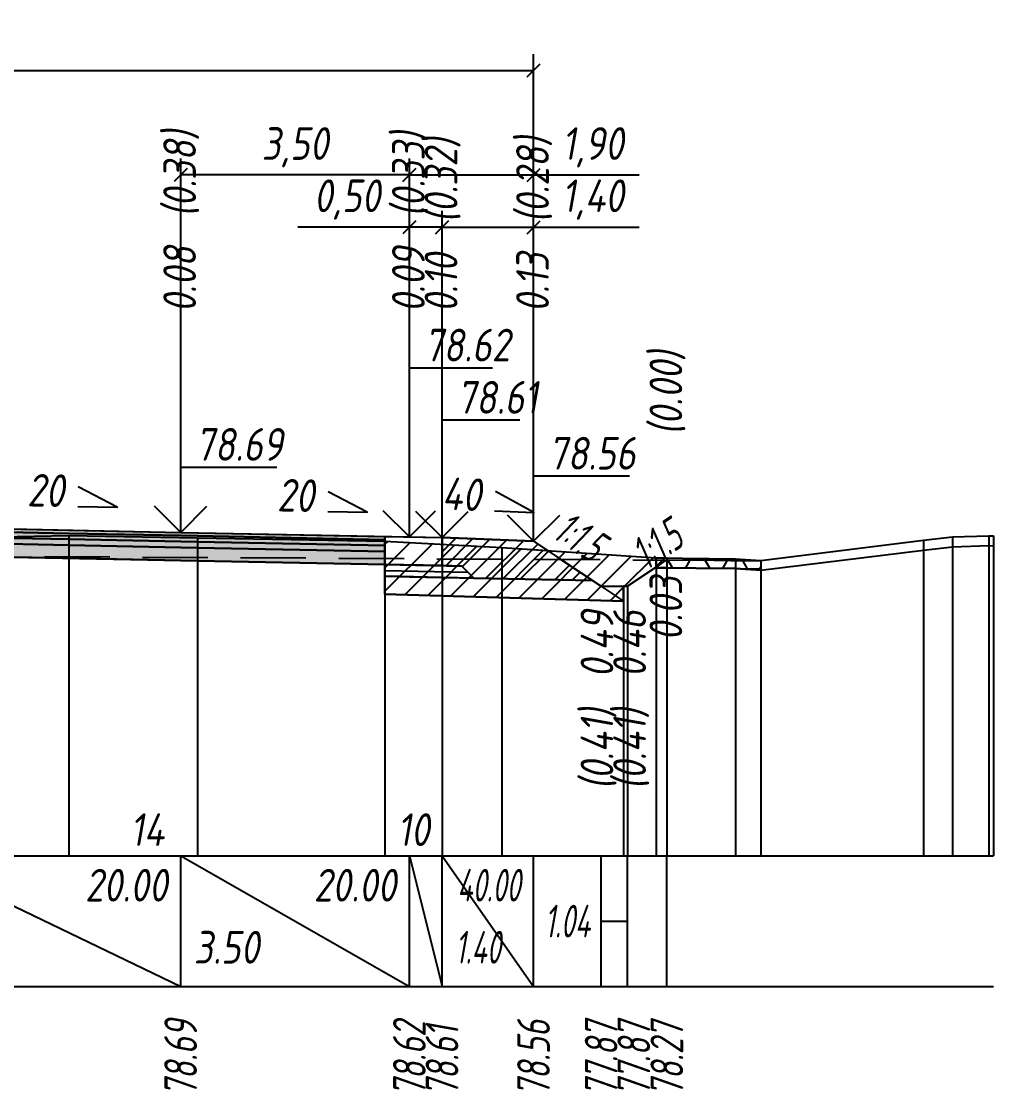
# Model space of a CAD drawing. Extents: x -717 to 1451, y -133302 to 233.
# Drawn here: x 164.5 to 238.9, y -19932.9 to -19851.1 of the extents above; entities that cross this region are included whole.
import ezdxf
from ezdxf.enums import TextEntityAlignment as Align

# ---------------------------------------------------------------- set-up
doc = ezdxf.new("R2010")
doc.units = 0
doc.linetypes.add('штриховая', pattern=[0.75, 0.5, -0.25])
for name, color, linetype in [('Интерполированный поперечник', 2, 'Continuous'), ('Код_514', 1, 'Continuous'), ('Контур_0', 7, 'Continuous'), ('Контур_2521', 7, 'Continuous'), ('Контур_2564', 7, 'Continuous'), ('Контур_2660', 7, 'Continuous'), ('Контур_2665', 7, 'Continuous'), ('Контур_400', 7, 'Continuous'), ('Контур_508', 7, 'Continuous'), ('Контур_512', 7, 'Continuous'), ('Контур_513', 7, 'Continuous'), ('Контур_818', 7, 'Continuous'), ('Красный поперечник', 1, 'Continuous'), ('Объём_2501', 7, 'Continuous'), ('Объём_2564', 7, 'Continuous'), ('Объём_2650', 7, 'Continuous'), ('Объём_2660', 7, 'Continuous'), ('Объём_2661', 7, 'Continuous'), ('Объём_2662', 7, 'Continuous'), ('Объём_2663', 7, 'Continuous'), ('Объём_2664', 7, 'Continuous'), ('Объём_2665', 7, 'Continuous'), ('Объём_2666', 7, 'Continuous'), ('Объём_2667', 7, 'Continuous'), ('Объём_2668', 7, 'Continuous'), ('Объём_2669', 7, 'Continuous'), ('Объём_2675', 7, 'Continuous'), ('Объём_2753', 7, 'Continuous'), ('Откосы', 7, 'Continuous'), ('Отметки покрытия', 7, 'Continuous'), ('Рабочие отметки', 7, 'Continuous'), ('Рабочие отметки доп.', 7, 'Continuous'), ('Слои выравнивания', 7, 'Continuous'), ('Таблица', 7, 'Continuous'), ('Уклоны проезжей части', 7, 'Continuous'), ('Черный поперечник', 3, 'Continuous')]:
    doc.layers.add(name, color=color, linetype=linetype)
for name, color, linetype, true_color in [('Контур_2540', 2, 'Continuous', 0xffff00), ('Контур_2560', 2, 'Continuous', 0xffff00), ('Контур_2561', 7, 'Continuous', 0xff8040), ('Контур_2562', 3, 'Continuous', 0x00ff00), ('Контур_2563', 7, 'Continuous', 0xff8000), ('Контур_2570', 7, 'Continuous', 0x80ff00), ('Контур_2725', 7, 'Continuous', 0x323232), ('Контур_2736', 4, 'Continuous', 0x00ffff), ('Контур_2737', 4, 'Continuous', 0x00ffff), ('Контур_2738', 4, 'Continuous', 0x00ffff), ('Контур_2739', 4, 'Continuous', 0x00ffff), ('Контур_2741', 4, 'Continuous', 0x00ffff), ('Контур_2742', 4, 'Continuous', 0x00ffff), ('Контур_2743', 4, 'Continuous', 0x00ffff), ('Контур_2744', 7, 'Continuous', 0xa4ffff), ('Контур_2745', 7, 'Continuous', 0xa4ffff), ('Контур_2747', 4, 'Continuous', 0x00ffff), ('Контур_2748', 4, 'Continuous', 0x00ffff), ('Контур_2749', 4, 'Continuous', 0x00ffff), ('Контур_2750', 4, 'Continuous', 0x00ffff), ('Контур_2751', 4, 'Continuous', 0x00ffff), ('Контур_2752', 4, 'Continuous', 0x00ffff), ('Контур_2760', 7, 'Continuous', 0x323232), ('Контур_2761', 7, 'Continuous', 0x323232), ('Контур_2762', 7, 'Continuous', 0x323232), ('Контур_2763', 7, 'Continuous', 0x323232), ('Контур_402', 7, 'Continuous', 0xff6464), ('Контур_703', 4, 'Continuous', 0x00ffff), ('Контур_705', 4, 'Continuous', 0x00ffff), ('Контур_707', 4, 'Continuous', 0x00ffff), ('Контур_720', 131, 'Continuous', 0xaaffff), ('Объём_2500', 7, 'Continuous', 0xc0c0c0), ('Объём_2520', 7, 'Continuous', 0x80ffff), ('Объём_2540', 2, 'Continuous', 0xffff00), ('Объём_2560', 2, 'Continuous', 0xffff00), ('Объём_2561', 7, 'Continuous', 0xff8040), ('Объём_2562', 3, 'Continuous', 0x00ff00), ('Объём_2563', 7, 'Continuous', 0xff8000), ('Объём_2570', 7, 'Continuous', 0x80ff00), ('Объём_2600', 7, 'Continuous', 0x808000), ('Объём_2746', 2, 'Continuous', 0xffff00)]:
    doc.layers.add(name, color=color, linetype=linetype, true_color=true_color)
doc.styles.get("Standard").update_dxf_attribs({"font": 'txt', "height": 2.5})
doc.styles.add('М', font='romand.shx', dxfattribs={"width": 0.8, "oblique": 10, "height": 2.5})
doc.dimstyles.new('ISO-25', dxfattribs={"dimtxt": 2.5, "dimasz": 2.5, "dimexe": 1.25, "dimexo": 0.625, "dimtad": 1, "dimtxsty": 'Standard', "dimcen": 2.5, "dimadec": 0, "dimazin": 0, "dimtfac": 1, "dimtmove": 0, "dimatfit": 3, "dimfxl": 1, "dimarcsym": 0})

# ---------------------------------------------------------------- blocks, each defined once
blk = doc.blocks.new('_Oblique')
at = {"color": 0, "linetype": 'ByBlock', "lineweight": -2}
blk.add_line((-0.5, -0.5), (0.5, 0.5), dxfattribs=at)
blk = doc.blocks.new('*D473')
at = {"color": 0, "lineweight": -2, "transparency": 16777216}
for p, q in [((196.656, -19890.081), (196.656, -19865.641)), ((203.656, -19890.361), (203.656, -19865.641)), ((196.656, -19866.891), (203.656, -19866.891)), ((203.656, -19866.891), (211.737, -19866.891))]:
    blk.add_line(p, q, dxfattribs=at)
at = {"layer": 'Defpoints', "color": 0, "transparency": 16777216}
for p in [(203.656, -19866.891), (196.656, -19890.706), (203.656, -19890.986)]:
    blk.add_point(p, dxfattribs=at)
at = {"color": 0, "lineweight": -2, "transparency": 16777216, "rotation": 180}
blk.add_blockref('_Oblique', (196.656, -19866.891), dxfattribs=at)
at = {"color": 0, "lineweight": -2, "transparency": 16777216}
blk.add_blockref('_Oblique', (203.656, -19866.891), dxfattribs=at)
at = {"color": 0, "transparency": 16777216, "insert": (208.197, -19864.778), "char_height": 2.5, "width": 8.75, "attachment_point": 5, "style": 'М'}
blk.add_mtext('1,40', dxfattribs=at)
blk = doc.blocks.new('*D475')
at = {"color": 0, "lineweight": -2, "transparency": 16777216}
for p, q in [((194.156, -19890.031), (194.156, -19865.641)), ((196.656, -19890.081), (196.656, -19865.641)), ((194.156, -19866.891), (185.633, -19866.891)), ((196.656, -19866.891), (194.156, -19866.891))]:
    blk.add_line(p, q, dxfattribs=at)
at = {"layer": 'Defpoints', "color": 0, "transparency": 16777216}
for p in [(196.656, -19866.891), (194.156, -19890.656), (196.656, -19890.706)]:
    blk.add_point(p, dxfattribs=at)
at = {"color": 0, "lineweight": -2, "transparency": 16777216, "rotation": 180}
blk.add_blockref('_Oblique', (194.156, -19866.891), dxfattribs=at)
at = {"color": 0, "lineweight": -2, "transparency": 16777216}
blk.add_blockref('_Oblique', (196.656, -19866.891), dxfattribs=at)
at = {"color": 0, "transparency": 16777216, "insert": (189.395, -19864.778), "char_height": 2.5, "width": 9.16667, "attachment_point": 5, "style": 'М'}
blk.add_mtext('0,50', dxfattribs=at)
blk = doc.blocks.new('*D477')
at = {"color": 0, "lineweight": -2, "transparency": 16777216}
for p, q in [((176.656, -19889.681), (176.656, -19861.641)), ((194.156, -19890.031), (194.156, -19861.641)), ((194.156, -19862.891), (176.656, -19862.891))]:
    blk.add_line(p, q, dxfattribs=at)
at = {"layer": 'Defpoints', "color": 0, "transparency": 16777216}
for p in [(176.656, -19862.891), (176.656, -19890.306), (194.156, -19890.656)]:
    blk.add_point(p, dxfattribs=at)
at = {"color": 0, "lineweight": -2, "transparency": 16777216, "rotation": 180}
blk.add_blockref('_Oblique', (176.656, -19862.891), dxfattribs=at)
at = {"color": 0, "lineweight": -2, "transparency": 16777216}
blk.add_blockref('_Oblique', (194.156, -19862.891), dxfattribs=at)
at = {"color": 0, "transparency": 16777216, "insert": (185.406, -19860.778), "char_height": 2.5, "width": 9.58333, "attachment_point": 5, "style": 'М'}
blk.add_mtext('3,50', dxfattribs=at)
blk = doc.blocks.new('*D478')
at = {"color": 0, "lineweight": -2, "transparency": 16777216}
for p, q in [((194.156, -19890.031), (194.156, -19861.641)), ((203.656, -19890.361), (203.656, -19861.641)), ((194.156, -19862.891), (203.656, -19862.891)), ((203.656, -19862.891), (211.737, -19862.891))]:
    blk.add_line(p, q, dxfattribs=at)
at = {"layer": 'Defpoints', "color": 0, "transparency": 16777216}
for p in [(194.156, -19862.891), (194.156, -19890.656), (203.656, -19890.986)]:
    blk.add_point(p, dxfattribs=at)
at = {"color": 0, "lineweight": -2, "transparency": 16777216, "rotation": 180}
blk.add_blockref('_Oblique', (194.156, -19862.891), dxfattribs=at)
at = {"color": 0, "lineweight": -2, "transparency": 16777216}
blk.add_blockref('_Oblique', (203.656, -19862.891), dxfattribs=at)
at = {"color": 0, "transparency": 16777216, "insert": (208.197, -19860.778), "char_height": 2.5, "width": 8.75, "attachment_point": 5, "style": 'М'}
blk.add_mtext('1,90', dxfattribs=at)
blk = doc.blocks.new('*D480')
at = {"color": 0, "lineweight": -2, "transparency": 16777216}
for p, q in [((108.156, -19890.361), (108.156, -19853.641)), ((203.656, -19890.361), (203.656, -19853.641)), ((108.156, -19854.891), (203.656, -19854.891))]:
    blk.add_line(p, q, dxfattribs=at)
at = {"layer": 'Defpoints', "color": 0, "transparency": 16777216}
for p in [(203.656, -19854.891), (108.156, -19890.986), (203.656, -19890.986)]:
    blk.add_point(p, dxfattribs=at)
at = {"color": 0, "lineweight": -2, "transparency": 16777216, "rotation": 180}
blk.add_blockref('_Oblique', (108.156, -19854.891), dxfattribs=at)
at = {"color": 0, "lineweight": -2, "transparency": 16777216}
blk.add_blockref('_Oblique', (203.656, -19854.891), dxfattribs=at)
at = {"color": 0, "transparency": 16777216, "insert": (155.906, -19852.778), "char_height": 2.5, "width": 10.41667, "attachment_point": 5, "style": 'М'}
blk.add_mtext('19,10', dxfattribs=at)

msp = doc.modelspace()

# ---------------------------------------------------------------- hatches: boundary and pattern name
at = {"layer": 'Объём_2563'}
h = msp.add_hatch(dxfattribs=at)
h.set_pattern_fill('ANSI31', color=256, scale=0.3)
h.paths.add_polyline_path([(199.075, -19893.742), (198.156, -19892.824), (196.656, -19892.794), (196.656, -19890.644), (203.656, -19890.924), (208.156, -19893.924)])
at = {"layer": 'Объём_2570'}
h = msp.add_hatch(dxfattribs=at)
h.set_pattern_fill('ANSI31', color=256, scale=0.2)
h.paths.add_polyline_path([(213.034, -19892.2), (213.857, -19892.208), (213.857, -19892.958), (213.034, -19892.95)])
at = {"layer": 'Объём_2600'}
h = msp.add_hatch(dxfattribs=at)
h.set_pattern_fill('ANSI31', color=6, scale=0.4)
h.paths.add_polyline_path([(210.834, -19894.375), (210.548, -19894.375), (210.548, -19895.518), (192.283, -19894.97), (192.283, -19890.921), (201.226, -19891.407), (213.034, -19892.2), (213.034, -19892.909)])
h = msp.add_hatch(dxfattribs=at)
h.set_pattern_fill('HONEY', color=5, scale=0.3)
h.paths.add_polyline_path([(221.047, -19893.151), (219.099, -19893.01), (213.034, -19892.95), (213.034, -19892.909), (213.857, -19892.36), (221.047, -19892.401)])
at = {"layer": 'Слои выравнивания'}
for color, points in [(2, [(155.906, -19889.829), (157.549, -19889.861), (161.068, -19889.932), (168.095, -19890.072), (176.656, -19890.244), (177.955, -19890.27), (192.283, -19890.556), (192.283, -19890.806), (177.955, -19890.52), (176.656, -19890.494), (168.095, -19890.322), (161.068, -19890.182), (157.549, -19890.111), (155.906, -19890.079)]), (3, [(155.906, -19890.079), (157.549, -19890.111), (161.068, -19890.182), (168.095, -19890.322), (176.656, -19890.494), (177.955, -19890.52), (192.283, -19890.806), (192.283, -19891.256), (177.955, -19890.97), (176.656, -19890.944), (168.095, -19890.772), (161.068, -19890.632), (157.549, -19890.561), (155.906, -19890.529)]), (4, [(155.906, -19890.529), (157.549, -19890.561), (161.068, -19890.632), (168.095, -19890.772), (176.656, -19890.944), (177.955, -19890.97), (192.283, -19891.256), (192.283, -19891.706), (177.955, -19891.42), (176.656, -19891.394), (168.095, -19891.222), (161.068, -19891.082), (157.549, -19891.011), (155.906, -19890.979)]), (5, [(155.906, -19890.979), (157.549, -19891.011), (161.068, -19891.082), (168.095, -19891.222), (176.656, -19891.394), (177.955, -19891.42), (192.283, -19891.706), (192.283, -19892.706), (177.955, -19892.42), (176.656, -19892.394), (168.095, -19892.222), (161.068, -19892.082), (157.549, -19892.011), (155.906, -19891.979)])]:
    msp.add_hatch(color=color, dxfattribs=at).paths.add_polyline_path(points)

# ---------------------------------------------------------------- linework, layer by layer
at = {"layer": 'Интерполированный поперечник', "linetype": 'штриховая', "ltscale": 10, "flags": 128}
msp.add_lwpolyline([(113.746, -19891.793), (221.047, -19892.401)], dxfattribs=at)
at = {"layer": 'Код_514'}
for p, q in [((155.906, -19915), (176.656, -19925)), ((176.656, -19925), (176.656, -19915)), ((176.656, -19915), (194.156, -19925)), ((194.156, -19925), (194.156, -19915)), ((194.156, -19915), (196.656, -19925)), ((196.656, -19925), (196.656, -19915)), ((196.656, -19915), (203.656, -19925)), ((203.656, -19925), (203.656, -19915)), ((208.834, -19925), (208.834, -19915)), ((210.834, -19925), (210.834, -19915)), ((213.857, -19925), (213.857, -19915)), ((208.834, -19920), (210.834, -19920))]:
    msp.add_line(p, q, dxfattribs=at)
at = {"layer": 'Контур_0', "flags": 128}
for points in [[(192.283, -19890.556), (196.656, -19890.644), (196.656, -19892.794), (192.283, -19892.706), (192.283, -19890.556), (192.283, -19890.556)], [(203.656, -19890.924), (205.742, -19892.314), (205.742, -19892.314), (205.742, -19892.314), (205.742, -19892.314), (205.742, -19892.314), (205.742, -19892.314), (205.742, -19892.314), (205.742, -19892.314), (205.742, -19892.314), (205.742, -19892.314), (205.742, -19892.314), (205.742, -19892.314), (205.742, -19892.314), (205.742, -19892.314), (208.834, -19894.375)], [(203.656, -19890.924), (205.742, -19892.314), (205.742, -19892.314), (205.742, -19892.314), (205.742, -19892.314), (205.742, -19892.314), (205.742, -19892.314), (205.742, -19892.314), (205.742, -19892.314), (205.742, -19892.314), (205.742, -19892.314), (205.742, -19892.314), (205.742, -19892.314), (205.742, -19892.314), (205.742, -19892.314), (208.834, -19894.375), (210.834, -19894.375), (213.857, -19892.36), (213.857, -19892.36), (213.857, -19892.36), (213.857, -19892.36), (213.857, -19892.36), (213.857, -19892.36), (213.857, -19892.36), (213.857, -19892.36), (213.857, -19892.36), (213.857, -19892.36), (213.857, -19892.36), (213.857, -19892.36), (213.857, -19892.36)], [(196.656, -19893.694), (192.283, -19893.606), (192.283, -19892.706), (198.156, -19892.824), (199.075, -19893.742), (196.656, -19893.694), (196.656, -19893.694)], [(196.656, -19892.794), (198.156, -19892.824), (199.075, -19893.742), (208.156, -19893.924)]]:
    msp.add_lwpolyline(points, dxfattribs=at)
at = {"layer": 'Контур_2521', "color": 250, "flags": 128}
msp.add_lwpolyline([(192.283, -19893.156), (198.616, -19893.283)], dxfattribs=at)
at = {"layer": 'Контур_2540', "flags": 128}
msp.add_lwpolyline([(194.156, -19893.644), (208.156, -19893.924), (210.548, -19895.518), (192.283, -19894.97), (192.283, -19893.606), (194.156, -19893.644), (194.156, -19893.644)], dxfattribs=at)
at = {"layer": 'Контур_2560', "flags": 128}
msp.add_lwpolyline([(196.656, -19890.644), (203.656, -19890.924), (203.656, -19890.924), (203.656, -19890.924)], dxfattribs=at)
at = {"layer": 'Контур_2561', "flags": 128}
msp.add_lwpolyline([(196.656, -19890.644), (196.656, -19890.644), (203.656, -19890.924), (203.656, -19890.924), (196.656, -19890.644)], dxfattribs=at)
at = {"layer": 'Контур_2562', "flags": 128}
msp.add_lwpolyline([(203.656, -19890.924), (203.656, -19890.924), (203.656, -19890.924), (203.656, -19890.924), (203.656, -19890.924)], dxfattribs=at)
at = {"layer": 'Контур_2563', "flags": 128}
msp.add_lwpolyline([(199.075, -19893.742), (198.156, -19892.824), (196.656, -19892.794), (196.656, -19890.644), (203.656, -19890.924), (208.156, -19893.924), (199.075, -19893.742), (199.075, -19893.742)], dxfattribs=at)
at = {"layer": 'Контур_2564', "flags": 128}
msp.add_lwpolyline([(196.656, -19890.644), (203.656, -19890.924)], dxfattribs=at)
at = {"layer": 'Контур_2570', "flags": 128}
msp.add_lwpolyline([(157.549, -19890.701), (168.095, -19890.493), (177.955, -19890.669), (192.283, -19890.921), (201.226, -19891.407), (213.034, -19892.2), (213.034, -19892.95), (219.099, -19893.01), (221.047, -19893.151), (221.047, -19893.151), (233.484, -19891.602), (235.704, -19891.348), (238.501, -19891.259), (238.857, -19891.273)], dxfattribs=at)
at = {"layer": 'Контур_2660', "flags": 128}
msp.add_lwpolyline([(192.283, -19894.97), (210.548, -19895.518)], dxfattribs=at)
at = {"layer": 'Контур_2665', "flags": 128}
msp.add_lwpolyline([(203.656, -19890.924), (203.656, -19890.924)], dxfattribs=at)
at = {"layer": 'Контур_2725', "flags": 128}
msp.add_lwpolyline([(142.692, -19892.243), (155.906, -19891.979), (157.549, -19892.011), (161.068, -19892.082), (168.095, -19892.222), (176.656, -19892.394), (177.955, -19892.42), (192.283, -19892.706)], dxfattribs=at)
at = {"layer": 'Контур_2736', "flags": 128}
for points in [[(203.656, -19890.924), (205.742, -19892.314)], [(205.742, -19892.314), (208.834, -19894.375)]]:
    msp.add_lwpolyline(points, dxfattribs=at)
at = {"layer": 'Контур_2737', "flags": 128}
msp.add_lwpolyline([(205.742, -19892.314), (205.742, -19892.314)], dxfattribs=at)
at = {"layer": 'Контур_2738', "flags": 128}
msp.add_lwpolyline([(205.742, -19892.314), (205.742, -19892.314)], dxfattribs=at)
at = {"layer": 'Контур_2739', "flags": 128}
msp.add_lwpolyline([(205.742, -19892.314), (205.742, -19892.314)], dxfattribs=at)
at = {"layer": 'Контур_2741', "flags": 128}
msp.add_lwpolyline([(213.857, -19892.36), (213.857, -19892.36)], dxfattribs=at)
at = {"layer": 'Контур_2742', "flags": 128}
msp.add_lwpolyline([(213.857, -19892.36), (213.857, -19892.36)], dxfattribs=at)
at = {"layer": 'Контур_2743', "flags": 128}
msp.add_lwpolyline([(213.857, -19892.36), (213.857, -19892.36)], dxfattribs=at)
at = {"layer": 'Контур_2744', "flags": 128}
msp.add_lwpolyline([(213.857, -19892.36), (213.857, -19892.36)], dxfattribs=at)
msp.add_lwpolyline([(213.857, -19892.36), (213.857, -19892.36)], dxfattribs=at)
msp.add_lwpolyline([(213.857, -19892.36), (213.857, -19892.36)], dxfattribs=at)
msp.add_lwpolyline([(213.857, -19892.36), (213.857, -19892.36)], dxfattribs=at)
msp.add_lwpolyline([(213.857, -19892.36), (213.857, -19892.36)], dxfattribs=at)
msp.add_lwpolyline([(213.857, -19892.36), (213.857, -19892.36)], dxfattribs=at)
at = {"layer": 'Контур_2745', "flags": 128}
msp.add_lwpolyline([(205.742, -19892.314), (205.742, -19892.314)], dxfattribs=at)
msp.add_lwpolyline([(205.742, -19892.314), (205.742, -19892.314)], dxfattribs=at)
msp.add_lwpolyline([(205.742, -19892.314), (205.742, -19892.314)], dxfattribs=at)
msp.add_lwpolyline([(205.742, -19892.314), (205.742, -19892.314)], dxfattribs=at)
msp.add_lwpolyline([(205.742, -19892.314), (205.742, -19892.314)], dxfattribs=at)
msp.add_lwpolyline([(205.742, -19892.314), (205.742, -19892.314)], dxfattribs=at)
at = {"layer": 'Контур_2747', "flags": 128}
msp.add_lwpolyline([(205.742, -19892.314), (205.742, -19892.314)], dxfattribs=at)
at = {"layer": 'Контур_2748', "flags": 128}
msp.add_lwpolyline([(205.742, -19892.314), (205.742, -19892.314)], dxfattribs=at)
at = {"layer": 'Контур_2749', "flags": 128}
msp.add_lwpolyline([(205.742, -19892.314), (205.742, -19892.314)], dxfattribs=at)
at = {"layer": 'Контур_2750', "flags": 128}
msp.add_lwpolyline([(213.857, -19892.36), (213.857, -19892.36)], dxfattribs=at)
at = {"layer": 'Контур_2751', "flags": 128}
msp.add_lwpolyline([(213.857, -19892.36), (213.857, -19892.36)], dxfattribs=at)
at = {"layer": 'Контур_2752', "flags": 128}
msp.add_lwpolyline([(213.857, -19892.36), (213.857, -19892.36)], dxfattribs=at)
at = {"layer": 'Контур_2760', "flags": 128}
msp.add_lwpolyline([(142.692, -19890.093), (155.906, -19889.829), (157.549, -19889.861), (161.068, -19889.932), (168.095, -19890.072), (176.656, -19890.244), (177.955, -19890.27), (192.283, -19890.556)], dxfattribs=at)
at = {"layer": 'Контур_2761', "flags": 128}
msp.add_lwpolyline([(142.692, -19890.343), (155.906, -19890.079), (157.549, -19890.111), (161.068, -19890.182), (168.095, -19890.322), (176.656, -19890.494), (177.955, -19890.52), (192.283, -19890.806)], dxfattribs=at)
at = {"layer": 'Контур_2762', "flags": 128}
msp.add_lwpolyline([(142.692, -19890.793), (155.906, -19890.529), (157.549, -19890.561), (161.068, -19890.632), (168.095, -19890.772), (176.656, -19890.944), (177.955, -19890.97), (192.283, -19891.256)], dxfattribs=at)
at = {"layer": 'Контур_2763', "flags": 128}
msp.add_lwpolyline([(142.692, -19891.243), (155.906, -19890.979), (157.549, -19891.011), (161.068, -19891.082), (168.095, -19891.222), (176.656, -19891.394), (177.955, -19891.42), (192.283, -19891.706)], dxfattribs=at)
at = {"layer": 'Контур_400', "flags": 128}
msp.add_lwpolyline([(155.906, -19889.829), (176.656, -19890.244), (194.156, -19890.594), (194.156, -19890.594), (194.156, -19890.594), (194.156, -19890.594), (194.156, -19890.594), (194.156, -19890.594), (196.656, -19890.644)], dxfattribs=at)
at = {"layer": 'Контур_402', "flags": 128}
msp.add_lwpolyline([(105, -19895.406), (142.692, -19894.275), (142.692, -19892.243), (155.906, -19891.979), (192.283, -19892.706), (192.283, -19894.97), (210.548, -19895.518)], dxfattribs=at)
at = {"layer": 'Контур_508', "flags": 128}
msp.add_lwpolyline([(105, -19895.406), (142.692, -19894.275), (142.692, -19892.243), (155.906, -19891.979), (192.283, -19892.706), (192.283, -19894.97), (210.548, -19895.518), (210.548, -19894.375), (210.834, -19894.375), (213.857, -19892.36)], dxfattribs=at)
at = {"layer": 'Контур_512', "flags": 128}
msp.add_lwpolyline([(192.283, -19894.97), (210.548, -19895.518), (210.548, -19894.375), (210.834, -19894.375), (213.857, -19892.36)], dxfattribs=at)
at = {"layer": 'Контур_513', "flags": 128}
msp.add_lwpolyline([(105, -19895.406), (142.692, -19894.275), (142.692, -19892.243), (155.906, -19891.979), (192.283, -19892.706), (192.283, -19894.97), (210.548, -19895.518), (210.548, -19894.375), (210.834, -19894.375), (213.857, -19892.36)], dxfattribs=at)
at = {"layer": 'Контур_703', "flags": 128}
msp.add_lwpolyline([(203.656, -19890.924), (205.742, -19892.314)], dxfattribs=at)
at = {"layer": 'Контур_705', "flags": 128}
msp.add_lwpolyline([(205.742, -19892.314), (205.742, -19892.314)], dxfattribs=at)
at = {"layer": 'Контур_707', "flags": 128}
msp.add_lwpolyline([(210.834, -19894.375), (213.857, -19892.36)], dxfattribs=at)
at = {"layer": 'Контур_720', "flags": 128}
msp.add_lwpolyline([(208.834, -19894.375), (210.834, -19894.375)], dxfattribs=at)
at = {"layer": 'Контур_818', "flags": 128}
msp.add_lwpolyline([(105, -19893.778), (113.746, -19892.543), (113.746, -19892.543), (116.969, -19892.566), (119.268, -19893.081), (119.268, -19892.331), (128.811, -19891.772), (142.692, -19890.972), (155.906, -19890.731), (157.549, -19890.701), (168.095, -19890.493), (177.955, -19890.669), (192.283, -19890.921), (201.226, -19891.407), (213.034, -19892.2), (213.034, -19892.95), (213.857, -19892.958)], dxfattribs=at)
at = {"layer": 'Красный поперечник'}
for p, q in [((155.906, -19889.829), (176.656, -19890.244)), ((176.656, -19890.244), (194.156, -19890.594)), ((194.156, -19890.594), (196.656, -19890.644)), ((196.656, -19890.644), (203.656, -19890.924)), ((203.656, -19890.924), (208.834, -19894.375)), ((210.834, -19894.375), (213.857, -19892.36)), ((213.857, -19892.36), (213.857, -19915)), ((192.283, -19894.97), (192.283, -19915)), ((208.834, -19894.375), (210.834, -19894.375)), ((210.548, -19894.375), (210.548, -19915)), ((210.834, -19894.375), (210.834, -19915)), ((210.548, -19895.518), (210.548, -19915))]:
    msp.add_line(p, q, dxfattribs=at)
at = {"layer": 'Объём_2500', "flags": 128}
msp.add_lwpolyline([(192.283, -19890.556), (196.656, -19890.644), (196.656, -19892.794), (192.283, -19892.706), (192.283, -19890.556), (192.283, -19890.556)], dxfattribs=at)
at = {"layer": 'Объём_2501', "flags": 128}
msp.add_lwpolyline([(155.906, -19889.829), (176.656, -19890.244), (194.156, -19890.594), (194.156, -19890.594), (194.156, -19890.594), (194.156, -19890.594), (194.156, -19890.594), (194.156, -19890.594), (196.656, -19890.644)], dxfattribs=at)
at = {"layer": 'Объём_2520', "color": 250, "flags": 128}
msp.add_lwpolyline([(196.656, -19893.694), (192.283, -19893.606), (192.283, -19892.706), (198.156, -19892.824), (199.075, -19893.742), (196.656, -19893.694), (196.656, -19893.694)], dxfattribs=at)
at = {"layer": 'Объём_2540', "flags": 128}
msp.add_lwpolyline([(194.156, -19893.644), (208.156, -19893.924), (210.548, -19895.518), (192.283, -19894.97), (192.283, -19893.606), (194.156, -19893.644), (194.156, -19893.644)], dxfattribs=at)
at = {"layer": 'Объём_2560', "flags": 128}
msp.add_lwpolyline([(196.656, -19890.644), (203.656, -19890.924), (203.656, -19890.924), (203.656, -19890.924)], dxfattribs=at)
at = {"layer": 'Объём_2561', "flags": 128}
msp.add_lwpolyline([(196.656, -19890.644), (196.656, -19890.644), (203.656, -19890.924), (203.656, -19890.924), (196.656, -19890.644)], dxfattribs=at)
at = {"layer": 'Объём_2562', "flags": 128}
msp.add_lwpolyline([(203.656, -19890.924), (203.656, -19890.924), (203.656, -19890.924), (203.656, -19890.924), (203.656, -19890.924)], dxfattribs=at)
at = {"layer": 'Объём_2563', "color": 250, "flags": 128}
msp.add_lwpolyline([(199.075, -19893.742), (198.156, -19892.824), (196.656, -19892.794), (196.656, -19890.644), (203.656, -19890.924), (208.156, -19893.924), (199.075, -19893.742), (199.075, -19893.742)], dxfattribs=at)
at = {"layer": 'Объём_2564', "flags": 128}
msp.add_lwpolyline([(196.656, -19890.644), (203.656, -19890.924)], dxfattribs=at)
at = {"layer": 'Объём_2570', "flags": 128}
msp.add_lwpolyline([(213.034, -19892.2), (213.857, -19892.208), (213.857, -19892.958), (213.034, -19892.95), (213.034, -19892.2), (213.034, -19892.2)], dxfattribs=at)
at = {"layer": 'Объём_2600', "color": 5, "flags": 128}
msp.add_lwpolyline([(221.047, -19893.151), (219.099, -19893.01), (213.034, -19892.95), (213.034, -19892.909), (213.857, -19892.36), (221.047, -19892.401), (221.047, -19893.151), (221.047, -19893.151)], dxfattribs=at)
at = {"layer": 'Объём_2650', "color": 6, "flags": 128}
msp.add_lwpolyline([(210.834, -19894.375), (210.548, -19894.375), (210.548, -19895.518), (192.283, -19894.97), (192.283, -19890.921), (201.226, -19891.407), (213.034, -19892.2), (213.034, -19892.909), (210.834, -19894.375), (210.834, -19894.375)], dxfattribs=at)
at = {"layer": 'Объём_2660', "flags": 128}
msp.add_lwpolyline([(192.283, -19894.97), (210.548, -19895.518)], dxfattribs=at)
at = {"layer": 'Объём_2661', "flags": 128}
msp.add_lwpolyline([(203.656, -19890.924), (205.742, -19892.314), (208.834, -19894.375)], dxfattribs=at)
at = {"layer": 'Объём_2662', "flags": 128}
msp.add_lwpolyline([(210.834, -19894.375), (213.857, -19892.36)], dxfattribs=at)
at = {"layer": 'Объём_2663', "flags": 128}
msp.add_lwpolyline([(208.834, -19894.375), (210.834, -19894.375)], dxfattribs=at)
at = {"layer": 'Объём_2664', "flags": 128}
msp.add_lwpolyline([(208.834, -19894.375), (210.834, -19894.375)], dxfattribs=at)
at = {"layer": 'Объём_2665', "flags": 128}
msp.add_lwpolyline([(203.656, -19890.924), (203.656, -19890.924)], dxfattribs=at)
at = {"layer": 'Объём_2666', "flags": 128}
for points in [[(203.656, -19890.924), (205.742, -19892.314)], [(205.742, -19892.314), (208.834, -19894.375)]]:
    msp.add_lwpolyline(points, dxfattribs=at)
at = {"layer": 'Объём_2667', "flags": 128}
for points in [[(205.742, -19892.314), (205.742, -19892.314)], [(213.857, -19892.36), (213.857, -19892.36)]]:
    msp.add_lwpolyline(points, dxfattribs=at)
at = {"layer": 'Объём_2668', "flags": 128}
for points in [[(205.742, -19892.314), (205.742, -19892.314)], [(213.857, -19892.36), (213.857, -19892.36)]]:
    msp.add_lwpolyline(points, dxfattribs=at)
at = {"layer": 'Объём_2669', "flags": 128}
for points in [[(205.742, -19892.314), (205.742, -19892.314)], [(213.857, -19892.36), (213.857, -19892.36)]]:
    msp.add_lwpolyline(points, dxfattribs=at)
at = {"layer": 'Объём_2675', "flags": 128}
for points in [[(205.742, -19892.314), (205.742, -19892.314)], [(205.742, -19892.314), (205.742, -19892.314)], [(205.742, -19892.314), (205.742, -19892.314)], [(205.742, -19892.314), (205.742, -19892.314)], [(205.742, -19892.314), (205.742, -19892.314)], [(205.742, -19892.314), (205.742, -19892.314)], [(213.857, -19892.36), (213.857, -19892.36)], [(213.857, -19892.36), (213.857, -19892.36)], [(213.857, -19892.36), (213.857, -19892.36)], [(213.857, -19892.36), (213.857, -19892.36)], [(213.857, -19892.36), (213.857, -19892.36)], [(213.857, -19892.36), (213.857, -19892.36)]]:
    msp.add_lwpolyline(points, dxfattribs=at)
at = {"layer": 'Объём_2746', "flags": 128}
msp.add_lwpolyline([(201.226, -19891.407), (204.735, -19891.642), (208.834, -19894.375), (210.548, -19894.375), (210.548, -19895.518), (192.283, -19894.97), (192.283, -19890.921), (201.226, -19891.407), (201.226, -19891.407)], dxfattribs=at)
at = {"layer": 'Объём_2753', "flags": 128}
msp.add_lwpolyline([(192.283, -19890.556), (192.283, -19890.556)], dxfattribs=at)
at = {"layer": 'Откосы', "color": 1, "flags": 128}
for points in [[(168.795, -19888.269), (171.794, -19888.329), (168.825, -19886.77)], [(187.92, -19888.652), (190.919, -19888.712), (187.95, -19887.152)], [(200.679, -19888.607), (203.677, -19888.727), (200.739, -19887.109)]]:
    msp.add_lwpolyline(points, dxfattribs=at)
at = {"layer": 'Отметки покрытия', "color": 1}
for p, q in [((194.156, -19890.594), (194.156, -19877.644)), ((194.156, -19877.644), (200.506, -19877.644)), ((196.656, -19890.644), (196.656, -19881.644)), ((196.656, -19881.644), (202.606, -19881.644)), ((176.656, -19890.244), (176.656, -19885.244)), ((176.656, -19885.244), (184.006, -19885.244)), ((203.656, -19890.924), (203.656, -19885.924)), ((203.656, -19885.924), (211.006, -19885.924)), ((176.656, -19890.244), (174.656, -19888.244)), ((176.656, -19890.244), (178.656, -19888.244)), ((194.156, -19890.594), (192.156, -19888.594)), ((194.156, -19890.594), (196.156, -19888.594)), ((196.656, -19890.644), (194.656, -19888.644)), ((196.656, -19890.644), (198.656, -19888.644)), ((203.656, -19890.924), (201.656, -19888.924)), ((203.656, -19890.924), (205.656, -19888.924))]:
    msp.add_line(p, q, dxfattribs=at)
at = {"layer": 'Слои выравнивания'}
for p, q in [((192.283, -19890.556), (192.283, -19915)), ((196.656, -19890.644), (196.656, -19915))]:
    msp.add_line(p, q, dxfattribs=at)
at = {"layer": 'Слои выравнивания', "color": 2, "flags": 128}
msp.add_lwpolyline([(155.906, -19889.829), (157.549, -19889.861), (161.068, -19889.932), (168.095, -19890.072), (176.656, -19890.244), (177.955, -19890.27), (192.283, -19890.556), (192.283, -19890.806), (177.955, -19890.52), (176.656, -19890.494), (168.095, -19890.322), (161.068, -19890.182), (157.549, -19890.111), (155.906, -19890.079)], close=True, dxfattribs=at)
at = {"layer": 'Слои выравнивания', "color": 3, "flags": 128}
msp.add_lwpolyline([(155.906, -19890.079), (157.549, -19890.111), (161.068, -19890.182), (168.095, -19890.322), (176.656, -19890.494), (177.955, -19890.52), (192.283, -19890.806), (192.283, -19891.256), (177.955, -19890.97), (176.656, -19890.944), (168.095, -19890.772), (161.068, -19890.632), (157.549, -19890.561), (155.906, -19890.529)], close=True, dxfattribs=at)
at = {"layer": 'Слои выравнивания', "color": 4, "flags": 128}
msp.add_lwpolyline([(155.906, -19890.529), (157.549, -19890.561), (161.068, -19890.632), (168.095, -19890.772), (176.656, -19890.944), (177.955, -19890.97), (192.283, -19891.256), (192.283, -19891.706), (177.955, -19891.42), (176.656, -19891.394), (168.095, -19891.222), (161.068, -19891.082), (157.549, -19891.011), (155.906, -19890.979)], close=True, dxfattribs=at)
at = {"layer": 'Слои выравнивания', "color": 5, "flags": 128}
msp.add_lwpolyline([(155.906, -19890.979), (157.549, -19891.011), (161.068, -19891.082), (168.095, -19891.222), (176.656, -19891.394), (177.955, -19891.42), (192.283, -19891.706), (192.283, -19892.706), (177.955, -19892.42), (176.656, -19892.394), (168.095, -19892.222), (161.068, -19892.082), (157.549, -19892.011), (155.906, -19891.979)], close=True, dxfattribs=at)
at = {"layer": 'Таблица'}
for p, q in [((80, -19915), (238.857, -19915)), ((80, -19925), (238.857, -19925))]:
    msp.add_line(p, q, dxfattribs=at)
at = {"layer": 'Черный поперечник', "color": 7}
for p, q in [((168.095, -19890.493), (168.095, -19915)), ((177.955, -19890.669), (177.955, -19915)), ((192.283, -19890.921), (192.283, -19915)), ((233.484, -19890.852), (233.484, -19915)), ((235.704, -19890.598), (235.704, -19915)), ((238.501, -19890.509), (238.501, -19915)), ((238.857, -19890.523), (238.857, -19915)), ((201.226, -19891.407), (201.226, -19915)), ((213.034, -19892.2), (213.034, -19915)), ((219.099, -19892.26), (219.099, -19915)), ((221.047, -19892.401), (221.047, -19915))]:
    msp.add_line(p, q, dxfattribs=at)
at = {"layer": 'Черный поперечник', "flags": 128}
msp.add_lwpolyline([(80, -19895), (82.736, -19894.843), (96.055, -19894.187), (103.05, -19893.303), (113.746, -19891.793), (116.969, -19891.816), (119.268, -19892.331), (128.811, -19891.772), (142.692, -19890.972), (155.906, -19890.731), (157.549, -19890.701), (168.095, -19890.493), (177.955, -19890.669), (192.283, -19890.921), (201.226, -19891.407), (213.034, -19892.2), (219.099, -19892.26), (221.047, -19892.401), (233.484, -19890.852), (235.704, -19890.598), (238.501, -19890.509), (238.857, -19890.523)], dxfattribs=at)

# ---------------------------------------------------------------- texts
at = {"layer": 'Код_514', "style": 'М', "oblique": 10}
for s, width, p in [('20.00', 0.8, (175.656, -19916)), ('20.00', 0.8, (193.156, -19916)), ('40.00', 0.6, (202.656, -19916))]:
    msp.add_text(s, height=2.5, dxfattribs=dict(at, width=width)).set_placement(p, align=Align.TOP_RIGHT)
at = {"layer": 'Код_514', "style": 'М', "oblique": 10, "width": 0.6}
msp.add_text('1.04', height=2.5, dxfattribs=at).set_placement((206.245, -19920), align=Align.MIDDLE_CENTER)
at = {"layer": 'Код_514', "style": 'М', "oblique": 10}
for s, width, p in [('3.50', 0.8, (177.656, -19924)), ('1.40', 0.6, (197.656, -19924))]:
    msp.add_text(s, height=2.5, dxfattribs=dict(at, width=width)).set_placement(p, align=Align.BOTTOM_LEFT)
at = {"layer": 'Код_514', "style": 'М', "oblique": 10, "width": 0.7}
for s, p in [('78.69', (176.656, -19933.382)), ('78.62', (194.156, -19933.382)), ('78.61', (196.656, -19933.382)), ('78.56', (203.656, -19933.382)), ('77.87', (208.834, -19933.382)), ('77.87', (211.334, -19933.382)), ('78.27', (213.857, -19933.382))]:
    msp.add_text(s, height=2.5, rotation=90, dxfattribs=at).set_placement(p, align=Align.MIDDLE_LEFT)
at = {"layer": 'Отметки покрытия', "color": 1, "style": 'М', "oblique": 10, "width": 0.8}
for s, p in [('78.62', (195.297, -19877.912)), ('78.61', (197.797, -19881.912)), ('78.69', (177.797, -19885.512)), ('78.56', (204.797, -19886.192))]:
    msp.add_text(s, height=2.5, dxfattribs=at).set_placement(p, align=Align.BOTTOM_LEFT)
at = {"layer": 'Рабочие отметки', "color": 1, "style": 'М', "oblique": 10, "width": 0.8}
for s, p in [('0.08', (176.578, -19873.394)), ('0.09', (194.078, -19873.394)), ('0.10', (196.578, -19873.394)), ('0.13', (203.578, -19873.394))]:
    msp.add_text(s, height=2.5, rotation=90, dxfattribs=at).set_placement(p, align=Align.MIDDLE_LEFT)
for s, p in [('0.03', (213.779, -19893.601)), ('0.49', (208.506, -19896.215)), ('0.46', (211.006, -19896.215))]:
    msp.add_text(s, height=2.5, rotation=90, dxfattribs=at).set_placement(p, align=Align.MIDDLE_RIGHT)
at = {"layer": 'Рабочие отметки доп.', "color": 1, "style": 'М', "oblique": 10, "width": 0.8}
for s, p in [('(0.38)', (176.578, -19866.094)), ('(0.33)', (194.078, -19866.094)), ('(0.32)', (196.578, -19866.544)), ('(0.28)', (203.578, -19866.544)), ('(0.00)', (213.779, -19882.791))]:
    msp.add_text(s, height=2.5, rotation=90, dxfattribs=at).set_placement(p, align=Align.MIDDLE_LEFT)
for p in [(208.506, -19903.715), (211.006, -19903.715)]:
    msp.add_text('(0.41)', height=2.5, rotation=90, dxfattribs=at).set_placement(p, align=Align.MIDDLE_RIGHT)
at = {"layer": 'Слои выравнивания', "style": 'М', "oblique": 10, "width": 0.8}
for s, p in [('14', (174.095, -19915)), ('10', (194.47, -19915))]:
    msp.add_text(s, height=2.5, dxfattribs=at).set_placement(p, align=Align.BOTTOM_CENTER)
at = {"layer": 'Уклоны проезжей части', "color": 1, "style": 'М', "oblique": 10}
for s, rotation, width, p in [('20', 358.85423, 0.8, (166.301, -19889.036)), ('20', 358.85423, 0.8, (185.426, -19889.419)), ('40', 357.70938, 0.8, (198.088, -19889.323)), ('1:1.5', 326.30994, 0.6, (206.108, -19892.246)), ('1:1.5', 33.69007, 0.6, (214.229, -19892.799))]:
    msp.add_text(s, height=2.5, rotation=rotation, dxfattribs=dict(at, width=width)).set_placement(p, align=Align.BOTTOM_CENTER)

# ---------------------------------------------------------------- dimensions: what is measured, and where the dimension line sits
at = {"color": 5}
for base, p1, picture, middle in [((203.656, -19854.891), (108.156, -19890.986), '*D480', (155.906, -19852.778)), ((203.656, -19866.891), (196.656, -19890.706), '*D473', (208.197, -19864.778))]:
    dim = msp.add_linear_dim(base=base, p1=p1, p2=(203.656, -19890.986), angle=180, dimstyle='ISO-25', override={"dimasz": 1, "dimlfac": 0.2, "dimzin": 0, "dimtxsty": 'М', "dimblk1": 'Oblique', "dimblk2": 'Oblique', "dimsah": 1}, dxfattribs=at)
    dim.commit()
    dim.dimension.update_dxf_attribs({"geometry": picture, "text_midpoint": middle})
dim = msp.add_linear_dim(base=(176.656, -19862.891), p1=(194.156, -19890.656), p2=(176.656, -19890.306), dimstyle='ISO-25', override={"dimasz": 1, "dimlfac": 0.2, "dimzin": 0, "dimtxsty": 'М', "dimblk1": 'Oblique', "dimblk2": 'Oblique', "dimsah": 1}, dxfattribs=at)
dim.commit()
dim.dimension.update_dxf_attribs({"geometry": '*D477', "text_midpoint": (185.406, -19860.778)})
dim = msp.add_linear_dim(base=(194.156, -19862.891), p1=(203.656, -19890.986), p2=(194.156, -19890.656), dimstyle='ISO-25', override={"dimasz": 1, "dimlfac": 0.2, "dimzin": 0, "dimtxsty": 'М', "dimblk1": 'Oblique', "dimblk2": 'Oblique', "dimsah": 1}, dxfattribs=at)
dim.commit()
dim.dimension.update_dxf_attribs({"geometry": '*D478', "text_midpoint": (208.197, -19862.891), "dimtype": 160})
dim = msp.add_linear_dim(base=(196.656, -19866.891), p1=(194.156, -19890.656), p2=(196.656, -19890.706), angle=180, dimstyle='ISO-25', override={"dimasz": 1, "dimlfac": 0.2, "dimzin": 0, "dimtxsty": 'М', "dimblk1": 'Oblique', "dimblk2": 'Oblique', "dimsah": 1}, dxfattribs=at)
dim.commit()
dim.dimension.update_dxf_attribs({"geometry": '*D475', "text_midpoint": (189.395, -19866.891), "dimtype": 160})

doc.saveas('drawing.dxf')
